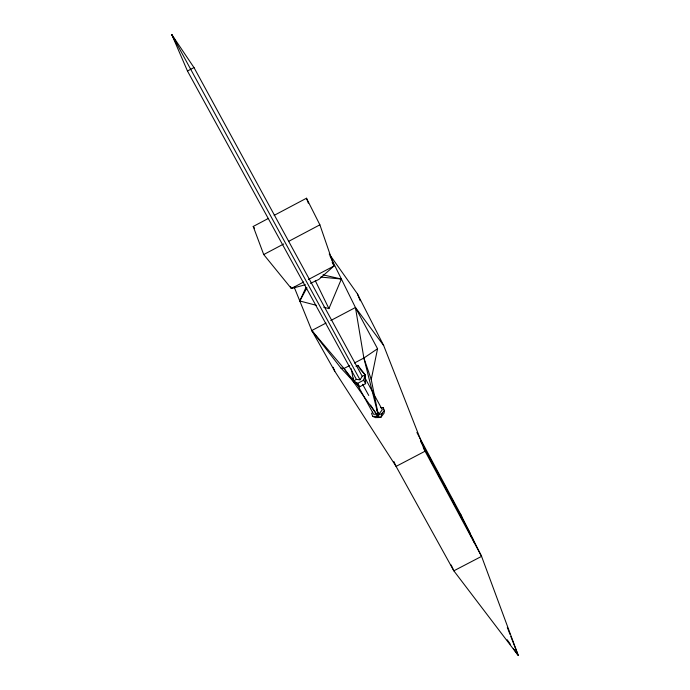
<?xml version="1.0" encoding="UTF-8"?>
<svg xmlns="http://www.w3.org/2000/svg" width="690" height="690" viewBox="0 0 690 690"><rect width="100%" height="100%" fill="white"/><g stroke="black" fill="none" stroke-linecap="round" stroke-linejoin="round"><path stroke-width="1.03" d="M356.005 366.356L357.869 365.381L365.174 374.817L365.571 383.666L359.654 386.78L353.487 380.966L351.348 368.805M380.44 407.635L383.088 407.548L384.382 410.36L384.123 413.077L380.759 417.476L375.472 417.614L372.816 416.432L371.556 413.603L372.686 412.146M294.147 287.049L311.785 330.536L343.982 368.503L378.836 417.519L371.237 379.491L377.559 348.743L355.445 307.516L330.018 255.99M353.401 378.051L353.487 380.966L357.748 383.295L359.654 386.78L353.487 380.966L356.411 379.422L360.016 379.802L362.25 376.352L365.174 374.817L365.571 383.666L363.665 380.181L365.174 374.817L359.731 368.814M384.382 410.36L382.139 413.293L380.759 417.476L376.343 416.337L372.816 416.432M323.731 307.257L328.932 308.62L341.386 279.027L322.972 274.844M316.451 305.342L299.805 300.987L305.843 287.704M299.805 300.987L306.972 287.764M356.834 383.64L373.626 414.259L378.922 414.104L382.286 409.713L365.596 379.034M274.146 215.375L306.489 198.228L319.884 224.828L334.02 265.978L318.823 279.45L310.414 283.374M354.401 363.026L363.872 358.041L377.559 348.743M356.411 379.422L187.508 71.096L190.38 69.397L194.019 67.62L362.25 376.352M305.403 284.728L291.353 288.515L263.718 254.558L253.213 226.467L268.436 218.402M263.718 254.558L283.711 243.975M288.472 241.457L319.884 224.828M303.686 282.003L291.353 288.515L290.559 286.522M308.421 279.502L334.02 265.978L332.132 262.14M471.253 536.622L469.752 532.594L420.469 440.789L472.064 537.243L481.577 556.364L518.276 655.5L453.83 570.82L396.077 466.397L334.788 371.246L311.785 330.536L326.025 323.032M330.769 320.531L355.445 307.516L383.675 345.526L425.083 451.208L481.577 556.364L453.83 570.82L451.165 564.989M311.785 330.536L340.895 368.029L343.982 368.503L349.666 365.519M357.748 383.295L363.665 380.181M376.343 416.337L382.139 413.293M320.738 277.061L341.386 279.027M340.895 368.029L355.212 383.347M343.982 368.503L352.314 379.086M253.213 226.467L254.446 228.183M329.208 253.98L357.394 293.819L383.675 345.526M507.185 639.751L510.272 644.124M513.351 648.497L518.276 655.5L510.841 636.456M194.019 67.62L171.724 34.5L187.508 71.096M370.53 405.082L378.836 417.519L363.872 358.041L355.445 307.516M175.907 41.874L171.724 34.5L360.016 379.802M362.621 384.287L368.736 395.465M376.878 410.378L378.922 414.104M357.869 365.381L358.8 367.097M416.881 432.466L460.765 514.507L469.752 532.594M423.22 447.422L425.083 451.208L396.077 466.397L393.93 461.575M315.296 280.709L328.932 308.62M333.132 367.261L334.788 371.246M357.394 293.819L360.223 300.762M472.064 537.243L474.021 542.254M507.314 627.434L510.057 634.455M460.765 514.507L462.326 518.5M306.489 198.228L308.335 203.179M363.872 358.041L371.237 379.491M383.088 407.548L383.433 409.394"/></g></svg>
